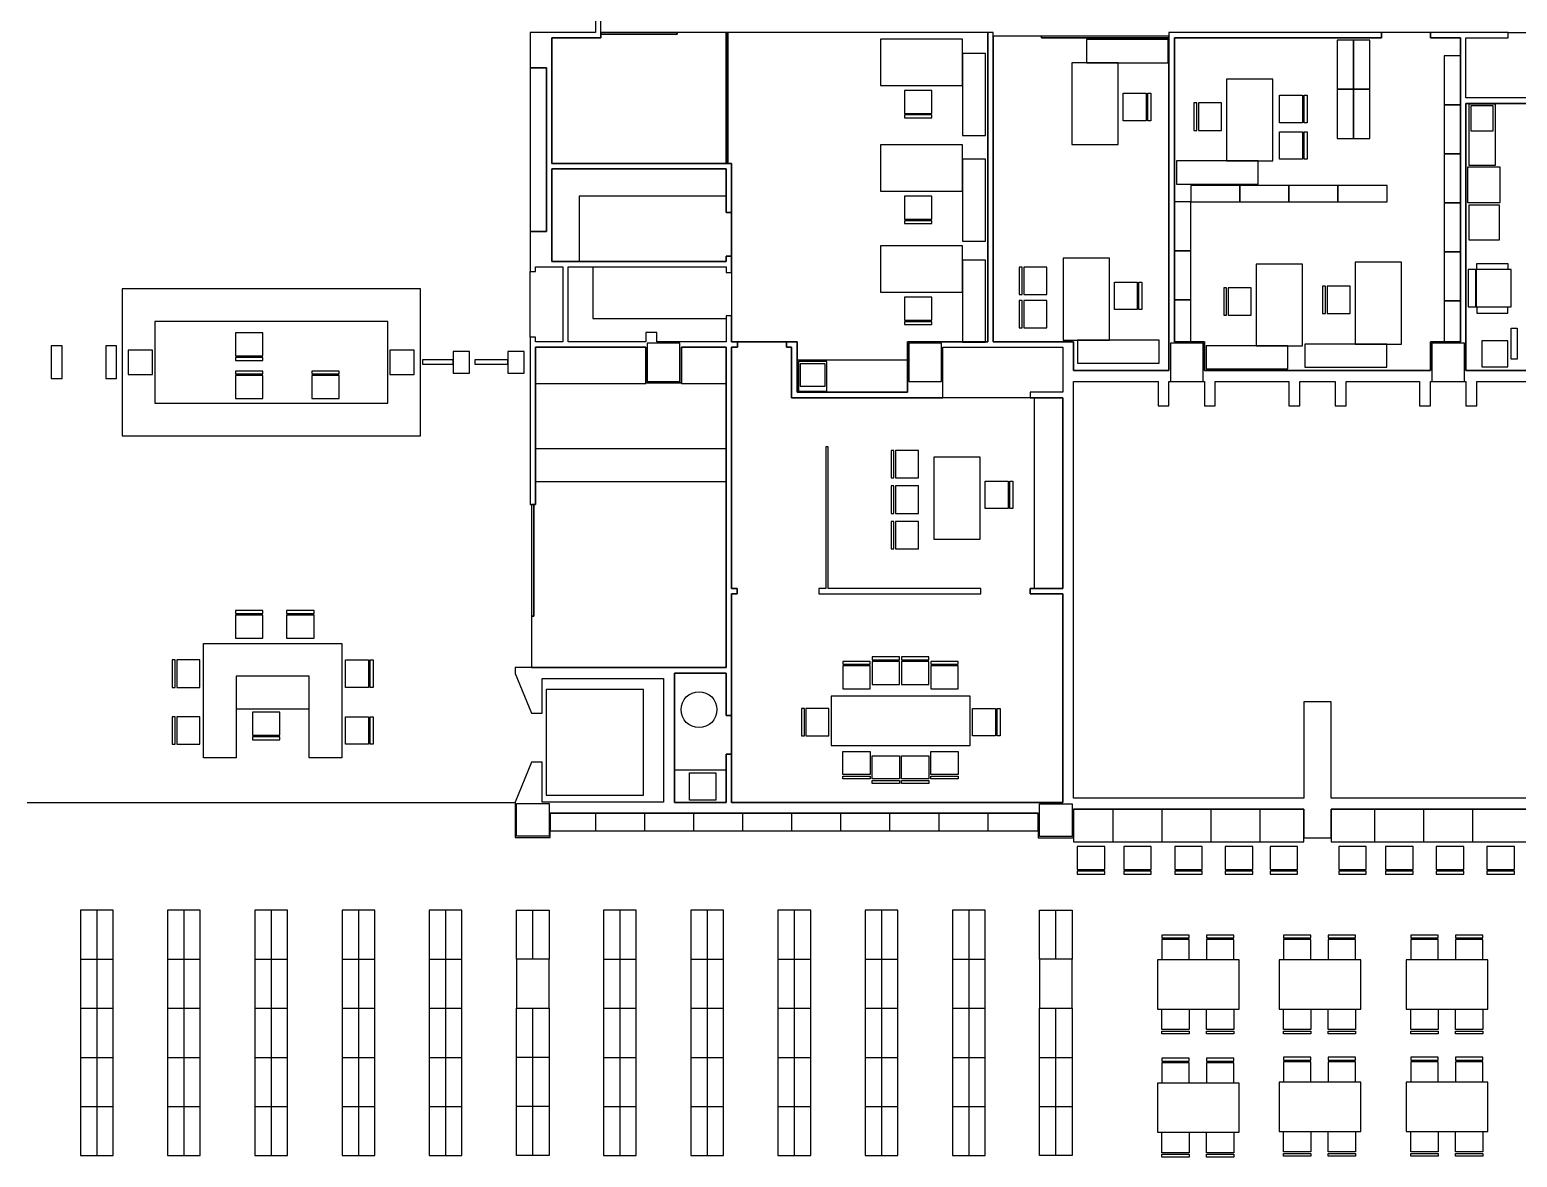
# Model space of a CAD drawing. Header units: centimetres. Extents: x 436 to 7222, y 856 to 7917.
# Drawn here: x 2898 to 5628, y 2883 to 4951 of the extents above; entities that cross this region are included whole.
import ezdxf

# ---------------------------------------------------------------- set-up
doc = ezdxf.new("R2010")
doc.units = ezdxf.units.CM
doc.header["$MEASUREMENT"] = 0
for name, color, linetype in [('Chair', 142, 'Continuous'), ('Coffee', 3, 'Continuous'), ('Elevators', 2, 'Continuous'), ('Furniture', 2, 'Continuous'), ('Labs', 1, 'Continuous'), ('Library', 1, 'Continuous'), ('Meeting rooms', 1, 'Continuous'), ('Offices', 1, 'Continuous'), ('Storage', 40, 'Continuous'), ('Toilets', 40, 'Continuous'), ('Walls', 6, 'Continuous')]:
    doc.layers.add(name, color=color, linetype=linetype)

msp = doc.modelspace()

# ---------------------------------------------------------------- linework, layer by layer
at = {"layer": 'Chair'}
for p, q in [((4503.4, 4839.6), (4503.4, 4797.5)), ((4553.7, 4839.6), (4503.4, 4839.6)), ((4553.7, 4797.5), (4553.7, 4839.6)), ((4904.8, 4834.4), (4947, 4834.4)), ((4904.8, 4784), (4904.8, 4834.4)), ((4947, 4834.4), (4947, 4784)), ((4950, 4834.4), (4955.3, 4834.4)), ((4950, 4784), (4950, 4834.4)), ((4955.3, 4834.4), (4955.3, 4784)), ((5039.9, 4816.6), (5034.6, 4816.6)), ((5034.6, 4816.6), (5034.6, 4766.3)), ((5039.9, 4766.3), (5039.9, 4816.6)), ((5085.1, 4816.6), (5042.9, 4816.6)), ((5042.9, 4816.6), (5042.9, 4766.3)), ((5085.1, 4766.3), (5085.1, 4816.6)), ((5191.9, 4830.8), (5234.1, 4830.8)), ((5191.9, 4780.4), (5191.9, 4830.8)), ((5234.1, 4830.8), (5234.1, 4780.4)), ((5237, 4830.8), (5242.4, 4830.8)), ((5237, 4780.4), (5237, 4830.8)), ((5242.4, 4830.8), (5242.4, 4780.4)), ((4503.4, 4797.5), (4553.7, 4797.5)), ((4503.4, 4794.5), (4503.4, 4789.1)), ((4553.7, 4794.5), (4503.4, 4794.5)), ((4503.4, 4789.1), (4553.7, 4789.1)), ((4553.7, 4789.1), (4553.7, 4794.5)), ((4947, 4784), (4904.8, 4784)), ((4955.3, 4784), (4950, 4784)), ((5234.1, 4780.4), (5191.9, 4780.4)), ((5242.4, 4780.4), (5237, 4780.4)), ((5034.6, 4766.3), (5039.9, 4766.3)), ((5042.9, 4766.3), (5085.1, 4766.3)), ((5191.9, 4763.8), (5234.1, 4763.8)), ((5191.9, 4713.5), (5191.9, 4763.8)), ((5234.1, 4763.8), (5234.1, 4713.5)), ((5237, 4763.8), (5242.4, 4763.8)), ((5237, 4713.5), (5237, 4763.8)), ((5242.4, 4763.8), (5242.4, 4713.5)), ((5234.1, 4713.5), (5191.9, 4713.5)), ((5242.4, 4713.5), (5237, 4713.5)), ((4503.4, 4645.8), (4503.4, 4603.6)), ((4553.7, 4645.8), (4503.4, 4645.8)), ((4553.7, 4603.6), (4553.7, 4645.8)), ((4503.4, 4603.6), (4553.7, 4603.6)), ((4503.4, 4600.6), (4503.4, 4595.3)), ((4553.7, 4600.6), (4503.4, 4600.6)), ((4503.4, 4595.3), (4553.7, 4595.3)), ((4553.7, 4595.3), (4553.7, 4600.6)), ((4719.3, 4515.3), (4713.9, 4515.3)), ((4713.9, 4515.3), (4713.9, 4464.9)), ((4719.3, 4464.9), (4719.3, 4515.3)), ((4764.4, 4515.3), (4722.2, 4515.3)), ((4722.2, 4515.3), (4722.2, 4464.9)), ((4764.4, 4464.9), (4764.4, 4515.3)), ((4888.6, 4488), (4930.7, 4488)), ((4888.6, 4437.6), (4888.6, 4488)), ((4930.7, 4488), (4930.7, 4437.6)), ((4933.7, 4488), (4939.1, 4488)), ((4933.7, 4437.6), (4933.7, 4488)), ((4939.1, 4488), (4939.1, 4437.6)), ((5094.5, 4477.4), (5089.2, 4477.4)), ((5089.2, 4477.4), (5089.2, 4427.1)), ((5094.5, 4427.1), (5094.5, 4477.4)), ((5139.7, 4477.4), (5097.5, 4477.4)), ((5097.5, 4477.4), (5097.5, 4427.1)), ((5139.7, 4427.1), (5139.7, 4477.4)), ((5275.8, 4480.7), (5270.5, 4480.7)), ((5270.5, 4480.7), (5270.5, 4430.3)), ((5275.8, 4430.3), (5275.8, 4480.7)), ((5321, 4480.7), (5278.8, 4480.7)), ((5278.8, 4480.7), (5278.8, 4430.3)), ((5321, 4430.3), (5321, 4480.7)), ((4503.4, 4460.5), (4503.4, 4418.3)), ((4553.7, 4460.5), (4503.4, 4460.5)), ((4553.7, 4418.3), (4553.7, 4460.5)), ((4713.9, 4464.9), (4719.3, 4464.9)), ((4719.3, 4454.2), (4713.9, 4454.2)), ((4713.9, 4454.2), (4713.9, 4403.9)), ((4719.3, 4403.9), (4719.3, 4454.2)), ((4722.2, 4464.9), (4764.4, 4464.9)), ((4764.4, 4454.2), (4722.2, 4454.2)), ((4722.2, 4454.2), (4722.2, 4403.9)), ((4764.4, 4403.9), (4764.4, 4454.2)), ((4930.7, 4437.6), (4888.6, 4437.6)), ((4939.1, 4437.6), (4933.7, 4437.6)), ((5089.2, 4427.1), (5094.5, 4427.1)), ((5097.5, 4427.1), (5139.7, 4427.1)), ((5270.5, 4430.3), (5275.8, 4430.3)), ((5278.8, 4430.3), (5321, 4430.3)), ((4503.4, 4418.3), (4553.7, 4418.3)), ((4503.4, 4415.3), (4503.4, 4410)), ((4553.7, 4415.3), (4503.4, 4415.3)), ((4503.4, 4410), (4553.7, 4410)), ((4553.7, 4410), (4553.7, 4415.3)), ((4713.9, 4403.9), (4719.3, 4403.9)), ((4722.2, 4403.9), (4764.4, 4403.9)), ((3275.7, 4394.6), (3275.7, 4352.5)), ((3326, 4394.6), (3275.7, 4394.6)), ((3326, 4352.5), (3326, 4394.6)), ((3275.7, 4352.5), (3326, 4352.5)), ((3275.7, 4349.5), (3275.7, 4344.1)), ((3326, 4349.5), (3275.7, 4349.5)), ((3275.7, 4344.1), (3326, 4344.1)), ((3326, 4344.1), (3326, 4349.5)), ((3326, 4324.7), (3275.7, 4324.7)), ((3275.7, 4324.7), (3275.7, 4319.4)), ((3275.7, 4319.4), (3326, 4319.4)), ((3275.7, 4316.4), (3275.7, 4274.2)), ((3326, 4316.4), (3275.7, 4316.4)), ((3326, 4319.4), (3326, 4324.7)), ((3326, 4274.2), (3326, 4316.4)), ((3466.1, 4324.7), (3415.8, 4324.7)), ((3415.8, 4324.7), (3415.8, 4319.4)), ((3415.8, 4319.4), (3466.1, 4319.4)), ((3415.8, 4316.4), (3415.8, 4274.2)), ((3466.1, 4316.4), (3415.8, 4316.4)), ((3466.1, 4319.4), (3466.1, 4324.7)), ((3466.1, 4274.2), (3466.1, 4316.4)), ((3275.7, 4274.2), (3326, 4274.2)), ((3415.8, 4274.2), (3466.1, 4274.2)), ((4484.2, 4179.2), (4478.9, 4179.2)), ((4478.9, 4179.2), (4478.9, 4128.8)), ((4484.2, 4128.8), (4484.2, 4179.2)), ((4529.4, 4179.2), (4487.2, 4179.2)), ((4487.2, 4179.2), (4487.2, 4128.8)), ((4529.4, 4128.8), (4529.4, 4179.2)), ((4478.9, 4128.8), (4484.2, 4128.8)), ((4487.2, 4128.8), (4529.4, 4128.8)), ((4651.5, 4122.9), (4693.6, 4122.9)), ((4651.5, 4072.6), (4651.5, 4122.9)), ((4693.6, 4122.9), (4693.6, 4072.6)), ((4696.6, 4122.9), (4702, 4122.9)), ((4696.6, 4072.6), (4696.6, 4122.9)), ((4702, 4122.9), (4702, 4072.6)), ((4484.2, 4114), (4478.9, 4114)), ((4478.9, 4114), (4478.9, 4063.7)), ((4484.2, 4063.7), (4484.2, 4114)), ((4529.4, 4114), (4487.2, 4114)), ((4487.2, 4114), (4487.2, 4063.7)), ((4529.4, 4063.7), (4529.4, 4114)), ((4693.6, 4072.6), (4651.5, 4072.6)), ((4702, 4072.6), (4696.6, 4072.6)), ((4478.9, 4063.7), (4484.2, 4063.7)), ((4484.2, 4048.9), (4478.9, 4048.9)), ((4478.9, 4048.9), (4478.9, 3998.6)), ((4484.2, 3998.6), (4484.2, 4048.9)), ((4487.2, 4063.7), (4529.4, 4063.7)), ((4529.4, 4048.9), (4487.2, 4048.9)), ((4487.2, 4048.9), (4487.2, 3998.6)), ((4529.4, 3998.6), (4529.4, 4048.9)), ((4478.9, 3998.6), (4484.2, 3998.6)), ((4487.2, 3998.6), (4529.4, 3998.6)), ((3326, 3885.2), (3275.7, 3885.2)), ((3275.7, 3885.2), (3275.7, 3879.8)), ((3275.7, 3879.8), (3326, 3879.8)), ((3275.7, 3876.8), (3275.7, 3834.7)), ((3326, 3876.8), (3275.7, 3876.8)), ((3326, 3879.8), (3326, 3885.2)), ((3326, 3834.7), (3326, 3876.8)), ((3420, 3885.2), (3369.6, 3885.2)), ((3369.6, 3885.2), (3369.6, 3879.8)), ((3369.6, 3879.8), (3420, 3879.8)), ((3369.6, 3876.8), (3369.6, 3834.7)), ((3420, 3876.8), (3369.6, 3876.8)), ((3420, 3879.8), (3420, 3885.2)), ((3420, 3834.7), (3420, 3876.8)), ((3275.7, 3834.7), (3326, 3834.7)), ((3369.6, 3834.7), (3420, 3834.7)), ((3165.2, 3794.7), (3159.9, 3794.7)), ((3159.9, 3794.7), (3159.9, 3744.4)), ((3165.2, 3744.4), (3165.2, 3794.7)), ((3210.4, 3794.7), (3168.2, 3794.7)), ((3168.2, 3794.7), (3168.2, 3744.4)), ((3210.4, 3744.4), (3210.4, 3794.7)), ((3477.8, 3794.7), (3519.9, 3794.7)), ((3477.8, 3744.4), (3477.8, 3794.7)), ((3519.9, 3794.7), (3519.9, 3744.4)), ((3522.9, 3794.7), (3528.3, 3794.7)), ((3522.9, 3744.4), (3522.9, 3794.7)), ((3528.3, 3794.7), (3528.3, 3744.4)), ((4494.4, 3800.5), (4444.1, 3800.5)), ((4444.1, 3800.5), (4444.1, 3795.2)), ((4444.1, 3795.2), (4494.4, 3795.2)), ((4494.4, 3795.2), (4494.4, 3800.5)), ((4548.2, 3800.5), (4497.8, 3800.5)), ((4497.8, 3800.5), (4497.8, 3795.2)), ((4497.8, 3795.2), (4548.2, 3795.2)), ((4548.2, 3795.2), (4548.2, 3800.5)), ((4440.5, 3792.2), (4390.2, 3792.2)), ((4390.2, 3792.2), (4390.2, 3786.9)), ((4390.2, 3786.9), (4440.5, 3786.9)), ((4390.2, 3783.9), (4390.2, 3741.7)), ((4440.5, 3783.9), (4390.2, 3783.9)), ((4440.5, 3786.9), (4440.5, 3792.2)), ((4440.5, 3741.7), (4440.5, 3783.9)), ((4444.1, 3792.2), (4444.1, 3750)), ((4494.4, 3792.2), (4444.1, 3792.2)), ((4494.4, 3750), (4494.4, 3792.2)), ((4497.8, 3792.2), (4497.8, 3750)), ((4548.2, 3792.2), (4497.8, 3792.2)), ((4548.2, 3750), (4548.2, 3792.2)), ((4602.1, 3792.2), (4551.7, 3792.2)), ((4551.7, 3792.2), (4551.7, 3786.9)), ((4551.7, 3786.9), (4602.1, 3786.9)), ((4551.7, 3783.9), (4551.7, 3741.7)), ((4602.1, 3783.9), (4551.7, 3783.9)), ((4602.1, 3786.9), (4602.1, 3792.2)), ((4602.1, 3741.7), (4602.1, 3783.9)), ((3159.9, 3744.4), (3165.2, 3744.4)), ((3168.2, 3744.4), (3210.4, 3744.4)), ((3519.9, 3744.4), (3477.8, 3744.4)), ((3528.3, 3744.4), (3522.9, 3744.4)), ((4390.2, 3741.7), (4440.5, 3741.7)), ((4444.1, 3750), (4494.4, 3750)), ((4497.8, 3750), (4548.2, 3750)), ((4551.7, 3741.7), (4602.1, 3741.7)), ((3165.2, 3690.6), (3159.9, 3690.6)), ((3159.9, 3690.6), (3159.9, 3640.3)), ((3165.2, 3640.3), (3165.2, 3690.6)), ((3210.4, 3690.6), (3168.2, 3690.6)), ((3168.2, 3690.6), (3168.2, 3640.3)), ((3210.4, 3640.3), (3210.4, 3690.6)), ((3307, 3698.8), (3307, 3656.6)), ((3357.4, 3698.8), (3307, 3698.8)), ((3357.4, 3656.6), (3357.4, 3698.8)), ((3477.8, 3690.6), (3519.9, 3690.6)), ((3477.8, 3640.3), (3477.8, 3690.6)), ((3519.9, 3690.6), (3519.9, 3640.3)), ((3522.9, 3690.6), (3528.3, 3690.6)), ((3522.9, 3640.3), (3522.9, 3690.6)), ((3528.3, 3690.6), (3528.3, 3640.3)), ((4319.8, 3705.9), (4314.4, 3705.9)), ((4314.4, 3705.9), (4314.4, 3655.6)), ((4319.8, 3655.6), (4319.8, 3705.9)), ((4364.9, 3705.9), (4322.7, 3705.9)), ((4322.7, 3705.9), (4322.7, 3655.6)), ((4364.9, 3655.6), (4364.9, 3705.9)), ((4628.3, 3705.9), (4670.5, 3705.9)), ((4628.3, 3655.6), (4628.3, 3705.9)), ((4670.5, 3705.9), (4670.5, 3655.6)), ((4673.4, 3705.9), (4678.8, 3705.9)), ((4673.4, 3655.6), (4673.4, 3705.9)), ((4678.8, 3705.9), (4678.8, 3655.6)), ((3159.9, 3640.3), (3165.2, 3640.3)), ((3168.2, 3640.3), (3210.4, 3640.3)), ((3307, 3656.6), (3357.4, 3656.6)), ((3307, 3653.6), (3307, 3648.3)), ((3357.4, 3653.6), (3307, 3653.6)), ((3307, 3648.3), (3357.4, 3648.3)), ((3357.4, 3648.3), (3357.4, 3653.6)), ((3519.9, 3640.3), (3477.8, 3640.3)), ((3528.3, 3640.3), (3522.9, 3640.3)), ((4314.4, 3655.6), (4319.8, 3655.6)), ((4322.7, 3655.6), (4364.9, 3655.6)), ((4670.5, 3655.6), (4628.3, 3655.6)), ((4678.8, 3655.6), (4673.4, 3655.6)), ((4390.2, 3584.8), (4390.2, 3626.9)), ((4390.2, 3626.9), (4440.5, 3626.9)), ((4440.5, 3626.9), (4440.5, 3584.8)), ((4444.1, 3576.4), (4444.1, 3618.6)), ((4444.1, 3618.6), (4494.4, 3618.6)), ((4494.4, 3618.6), (4494.4, 3576.4)), ((4497.8, 3576.4), (4497.8, 3618.6)), ((4497.8, 3618.6), (4548.2, 3618.6)), ((4548.2, 3618.6), (4548.2, 3576.4)), ((4551.7, 3584.8), (4551.7, 3626.9)), ((4551.7, 3626.9), (4602.1, 3626.9)), ((4602.1, 3626.9), (4602.1, 3584.8)), ((4440.5, 3584.8), (4390.2, 3584.8)), ((4390.2, 3576.4), (4390.2, 3581.8)), ((4390.2, 3581.8), (4440.5, 3581.8)), ((4440.5, 3576.4), (4390.2, 3576.4)), ((4440.5, 3581.8), (4440.5, 3576.4)), ((4494.4, 3576.4), (4444.1, 3576.4)), ((4548.2, 3576.4), (4497.8, 3576.4)), ((4602.1, 3584.8), (4551.7, 3584.8)), ((4551.7, 3576.4), (4551.7, 3581.8)), ((4551.7, 3581.8), (4602.1, 3581.8)), ((4602.1, 3576.4), (4551.7, 3576.4)), ((4602.1, 3581.8), (4602.1, 3576.4)), ((4444.1, 3568.1), (4444.1, 3573.5)), ((4444.1, 3573.5), (4494.4, 3573.5)), ((4494.4, 3568.1), (4444.1, 3568.1)), ((4494.4, 3573.5), (4494.4, 3568.1)), ((4497.8, 3568.1), (4497.8, 3573.5)), ((4497.8, 3573.5), (4548.2, 3573.5)), ((4548.2, 3568.1), (4497.8, 3568.1)), ((4548.2, 3573.5), (4548.2, 3568.1)), ((4820.5, 3452.6), (4820.5, 3410.4)), ((4870.9, 3452.6), (4820.5, 3452.6)), ((4870.9, 3410.4), (4870.9, 3452.6)), ((4906, 3452.4), (4906, 3410.2)), ((4956.4, 3452.4), (4906, 3452.4)), ((4956.4, 3410.2), (4956.4, 3452.4)), ((4999.3, 3452.6), (4999.3, 3410.4)), ((5049.6, 3452.6), (4999.3, 3452.6)), ((5049.6, 3410.4), (5049.6, 3452.6)), ((5092.2, 3452.6), (5092.2, 3410.4)), ((5142.6, 3452.6), (5092.2, 3452.6)), ((5142.6, 3410.4), (5142.6, 3452.6)), ((5174.5, 3452.6), (5174.5, 3410.4)), ((5224.8, 3452.6), (5174.5, 3452.6)), ((5224.8, 3410.4), (5224.8, 3452.6)), ((5300.5, 3452.6), (5300.5, 3410.4)), ((5350.9, 3452.6), (5300.5, 3452.6)), ((5350.9, 3410.4), (5350.9, 3452.6)), ((5386.3, 3452.6), (5386.3, 3410.4)), ((5436.7, 3452.6), (5386.3, 3452.6)), ((5436.7, 3410.4), (5436.7, 3452.6)), ((5479.3, 3452.6), (5479.3, 3410.4)), ((5529.6, 3452.6), (5479.3, 3452.6)), ((5529.6, 3410.4), (5529.6, 3452.6)), ((5572.2, 3452.6), (5572.2, 3410.4)), ((5622.6, 3452.6), (5572.2, 3452.6)), ((5622.6, 3410.4), (5622.6, 3452.6)), ((4820.5, 3410.4), (4870.9, 3410.4)), ((4820.5, 3407.5), (4820.5, 3402.1)), ((4870.9, 3407.5), (4820.5, 3407.5)), ((4820.5, 3402.1), (4870.9, 3402.1)), ((4870.9, 3402.1), (4870.9, 3407.5)), ((4906, 3410.2), (4956.4, 3410.2)), ((4906, 3407.2), (4906, 3401.9)), ((4956.4, 3407.2), (4906, 3407.2)), ((4906, 3401.9), (4956.4, 3401.9)), ((4956.4, 3401.9), (4956.4, 3407.2)), ((4999.3, 3410.4), (5049.6, 3410.4)), ((4999.3, 3407.5), (4999.3, 3402.1)), ((5049.6, 3407.5), (4999.3, 3407.5)), ((4999.3, 3402.1), (5049.6, 3402.1)), ((5049.6, 3402.1), (5049.6, 3407.5)), ((5092.2, 3410.4), (5142.6, 3410.4)), ((5092.2, 3407.5), (5092.2, 3402.1)), ((5142.6, 3407.5), (5092.2, 3407.5)), ((5092.2, 3402.1), (5142.6, 3402.1)), ((5142.6, 3402.1), (5142.6, 3407.5)), ((5174.5, 3410.4), (5224.8, 3410.4)), ((5174.5, 3407.5), (5174.5, 3402.1)), ((5224.8, 3407.5), (5174.5, 3407.5)), ((5174.5, 3402.1), (5224.8, 3402.1)), ((5224.8, 3402.1), (5224.8, 3407.5)), ((5300.5, 3410.4), (5350.9, 3410.4)), ((5300.5, 3407.5), (5300.5, 3402.1)), ((5350.9, 3407.5), (5300.5, 3407.5)), ((5300.5, 3402.1), (5350.9, 3402.1)), ((5350.9, 3402.1), (5350.9, 3407.5)), ((5386.3, 3410.4), (5436.7, 3410.4)), ((5386.3, 3407.5), (5386.3, 3402.1)), ((5436.7, 3407.5), (5386.3, 3407.5)), ((5386.3, 3402.1), (5436.7, 3402.1)), ((5436.7, 3402.1), (5436.7, 3407.5)), ((5479.3, 3410.4), (5529.6, 3410.4)), ((5479.3, 3407.5), (5479.3, 3402.1)), ((5529.6, 3407.5), (5479.3, 3407.5)), ((5479.3, 3402.1), (5529.6, 3402.1)), ((5529.6, 3402.1), (5529.6, 3407.5)), ((5572.2, 3410.4), (5622.6, 3410.4)), ((5572.2, 3407.5), (5572.2, 3402.1)), ((5622.6, 3407.5), (5572.2, 3407.5)), ((5572.2, 3402.1), (5622.6, 3402.1)), ((5622.6, 3402.1), (5622.6, 3407.5)), ((5026.1, 3290.2), (4975.8, 3290.2)), ((4975.8, 3290.2), (4975.8, 3284.9)), ((4975.8, 3284.9), (5026.1, 3284.9)), ((4975.8, 3281.9), (4975.8, 3244.4)), ((5026.1, 3281.9), (4975.8, 3281.9)), ((5026.1, 3284.9), (5026.1, 3290.2)), ((5026.1, 3244.4), (5026.1, 3281.9)), ((5108.1, 3290.2), (5057.8, 3290.2)), ((5057.8, 3290.2), (5057.8, 3284.9)), ((5057.8, 3284.9), (5108.1, 3284.9)), ((5057.8, 3281.9), (5057.8, 3244.4)), ((5108.1, 3281.9), (5057.8, 3281.9)), ((5108.1, 3284.9), (5108.1, 3290.2)), ((5108.1, 3244.4), (5108.1, 3281.9)), ((5249.4, 3290.2), (5199, 3290.2)), ((5199, 3290.2), (5199, 3284.9)), ((5199, 3284.9), (5249.4, 3284.9)), ((5199, 3281.9), (5199, 3244.4)), ((5249.4, 3281.9), (5199, 3281.9)), ((5249.4, 3284.9), (5249.4, 3290.2)), ((5249.4, 3244.4), (5249.4, 3281.9)), ((5331.3, 3290.2), (5281, 3290.2)), ((5281, 3290.2), (5281, 3284.9)), ((5281, 3284.9), (5331.3, 3284.9)), ((5281, 3281.9), (5281, 3244.4)), ((5331.3, 3281.9), (5281, 3281.9)), ((5331.3, 3284.9), (5331.3, 3290.2)), ((5331.3, 3244.4), (5331.3, 3281.9)), ((5482.7, 3290.2), (5432.4, 3290.2)), ((5432.4, 3290.2), (5432.4, 3284.9)), ((5432.4, 3284.9), (5482.7, 3284.9)), ((5432.4, 3281.9), (5432.4, 3244.4)), ((5482.7, 3281.9), (5432.4, 3281.9)), ((5482.7, 3284.9), (5482.7, 3290.2)), ((5482.7, 3244.4), (5482.7, 3281.9)), ((5564.7, 3290.2), (5514.3, 3290.2)), ((5514.3, 3290.2), (5514.3, 3284.9)), ((5514.3, 3284.9), (5564.7, 3284.9)), ((5514.3, 3281.9), (5514.3, 3244.4)), ((5564.7, 3281.9), (5514.3, 3281.9)), ((5564.7, 3284.9), (5564.7, 3290.2)), ((5564.7, 3244.4), (5564.7, 3281.9)), ((4975.8, 3116.9), (4975.8, 3154.4)), ((5026.1, 3154.4), (5026.1, 3116.9)), ((5057.8, 3116.9), (5057.8, 3154.4)), ((5108.1, 3154.4), (5108.1, 3116.9)), ((5199, 3116.9), (5199, 3154.4)), ((5249.4, 3154.4), (5249.4, 3116.9)), ((5281, 3116.9), (5281, 3154.4)), ((5331.3, 3154.4), (5331.3, 3116.9)), ((5432.4, 3116.9), (5432.4, 3154.4)), ((5482.7, 3154.4), (5482.7, 3116.9)), ((5514.3, 3116.9), (5514.3, 3154.4)), ((5564.7, 3154.4), (5564.7, 3116.9)), ((5026.1, 3116.9), (4975.8, 3116.9)), ((4975.8, 3108.6), (4975.8, 3113.9)), ((4975.8, 3113.9), (5026.1, 3113.9)), ((5026.1, 3113.9), (5026.1, 3108.6)), ((5108.1, 3116.9), (5057.8, 3116.9)), ((5057.8, 3108.6), (5057.8, 3113.9)), ((5057.8, 3113.9), (5108.1, 3113.9)), ((5108.1, 3113.9), (5108.1, 3108.6)), ((5249.4, 3116.9), (5199, 3116.9)), ((5199, 3108.6), (5199, 3113.9)), ((5199, 3113.9), (5249.4, 3113.9)), ((5249.4, 3113.9), (5249.4, 3108.6)), ((5331.3, 3116.9), (5281, 3116.9)), ((5281, 3108.6), (5281, 3113.9)), ((5281, 3113.9), (5331.3, 3113.9)), ((5331.3, 3113.9), (5331.3, 3108.6)), ((5482.7, 3116.9), (5432.4, 3116.9)), ((5432.4, 3108.6), (5432.4, 3113.9)), ((5432.4, 3113.9), (5482.7, 3113.9)), ((5482.7, 3113.9), (5482.7, 3108.6)), ((5564.7, 3116.9), (5514.3, 3116.9)), ((5514.3, 3108.6), (5514.3, 3113.9)), ((5514.3, 3113.9), (5564.7, 3113.9)), ((5564.7, 3113.9), (5564.7, 3108.6)), ((5026.1, 3108.6), (4975.8, 3108.6)), ((5108.1, 3108.6), (5057.8, 3108.6)), ((5249.4, 3108.6), (5199, 3108.6)), ((5331.3, 3108.6), (5281, 3108.6)), ((5482.7, 3108.6), (5432.4, 3108.6)), ((5564.7, 3108.6), (5514.3, 3108.6)), ((5026.1, 3064.1), (4975.8, 3064.1)), ((4975.8, 3064.1), (4975.8, 3058.8)), ((4975.8, 3058.8), (5026.1, 3058.8)), ((5026.1, 3058.8), (5026.1, 3064.1)), ((5108.1, 3064.1), (5057.8, 3064.1)), ((5057.8, 3064.1), (5057.8, 3058.8)), ((5057.8, 3058.8), (5108.1, 3058.8)), ((5108.1, 3058.8), (5108.1, 3064.1)), ((5249.4, 3065.8), (5199, 3065.8)), ((5199, 3065.8), (5199, 3060.5)), ((5199, 3060.5), (5249.4, 3060.5)), ((5199, 3057.5), (5199, 3020)), ((5249.4, 3057.5), (5199, 3057.5)), ((5249.4, 3060.5), (5249.4, 3065.8)), ((5249.4, 3020), (5249.4, 3057.5)), ((5331.3, 3065.8), (5281, 3065.8)), ((5281, 3065.8), (5281, 3060.5)), ((5281, 3060.5), (5331.3, 3060.5)), ((5281, 3057.5), (5281, 3020)), ((5331.3, 3057.5), (5281, 3057.5)), ((5331.3, 3060.5), (5331.3, 3065.8)), ((5331.3, 3020), (5331.3, 3057.5)), ((5482.7, 3065.8), (5432.4, 3065.8)), ((5432.4, 3065.8), (5432.4, 3060.5)), ((5432.4, 3060.5), (5482.7, 3060.5)), ((5432.4, 3057.5), (5432.4, 3020)), ((5482.7, 3057.5), (5432.4, 3057.5)), ((5482.7, 3060.5), (5482.7, 3065.8)), ((5482.7, 3020), (5482.7, 3057.5)), ((5564.7, 3065.8), (5514.3, 3065.8)), ((5514.3, 3065.8), (5514.3, 3060.5)), ((5514.3, 3060.5), (5564.7, 3060.5)), ((5514.3, 3057.5), (5514.3, 3020)), ((5564.7, 3057.5), (5514.3, 3057.5)), ((5564.7, 3060.5), (5564.7, 3065.8)), ((5564.7, 3020), (5564.7, 3057.5)), ((4975.8, 3055.8), (4975.8, 3018.3)), ((5026.1, 3055.8), (4975.8, 3055.8)), ((5026.1, 3018.3), (5026.1, 3055.8)), ((5057.8, 3055.8), (5057.8, 3018.3)), ((5108.1, 3055.8), (5057.8, 3055.8)), ((5108.1, 3018.3), (5108.1, 3055.8)), ((4975.8, 2890.8), (4975.8, 2928.3)), ((5026.1, 2928.3), (5026.1, 2890.8)), ((5057.8, 2890.8), (5057.8, 2928.3)), ((5108.1, 2928.3), (5108.1, 2890.8)), ((5199, 2892.5), (5199, 2930)), ((5249.4, 2930), (5249.4, 2892.5)), ((5281, 2892.5), (5281, 2930)), ((5331.3, 2930), (5331.3, 2892.5)), ((5432.4, 2892.5), (5432.4, 2930)), ((5482.7, 2930), (5482.7, 2892.5)), ((5514.3, 2892.5), (5514.3, 2930)), ((5564.7, 2930), (5564.7, 2892.5)), ((5026.1, 2890.8), (4975.8, 2890.8)), ((4975.8, 2882.5), (4975.8, 2887.9)), ((4975.8, 2887.9), (5026.1, 2887.9)), ((5026.1, 2882.5), (4975.8, 2882.5)), ((5026.1, 2887.9), (5026.1, 2882.5)), ((5108.1, 2890.8), (5057.8, 2890.8)), ((5057.8, 2882.5), (5057.8, 2887.9)), ((5057.8, 2887.9), (5108.1, 2887.9)), ((5108.1, 2882.5), (5057.8, 2882.5)), ((5108.1, 2887.9), (5108.1, 2882.5)), ((5249.4, 2892.5), (5199, 2892.5)), ((5199, 2884.2), (5199, 2889.6)), ((5199, 2889.6), (5249.4, 2889.6)), ((5249.4, 2884.2), (5199, 2884.2)), ((5249.4, 2889.6), (5249.4, 2884.2)), ((5331.3, 2892.5), (5281, 2892.5)), ((5281, 2884.2), (5281, 2889.6)), ((5281, 2889.6), (5331.3, 2889.6)), ((5331.3, 2884.2), (5281, 2884.2)), ((5331.3, 2889.6), (5331.3, 2884.2)), ((5482.7, 2892.5), (5432.4, 2892.5)), ((5432.4, 2884.2), (5432.4, 2889.6)), ((5432.4, 2889.6), (5482.7, 2889.6)), ((5482.7, 2884.2), (5432.4, 2884.2)), ((5482.7, 2889.6), (5482.7, 2884.2)), ((5564.7, 2892.5), (5514.3, 2892.5)), ((5514.3, 2884.2), (5514.3, 2889.6)), ((5514.3, 2889.6), (5564.7, 2889.6)), ((5564.7, 2884.2), (5514.3, 2884.2)), ((5564.7, 2889.6), (5564.7, 2884.2))]:
    msp.add_line(p, q, dxfattribs=at)
for points in [[(5537.9, 4511.2), (5537.9, 4442.8), (5551.7, 4442.8), (5551.7, 4511.2)], [(5552.7, 4511.2), (5552.7, 4442.8), (5616.7, 4442.8), (5616.7, 4511.2)], [(5553.9, 4511.3), (5553.9, 4522.3), (5610.7, 4522.3), (5610.7, 4511.3)], [(5553.9, 4441.8), (5553.9, 4430.8), (5610.7, 4430.8), (5610.7, 4441.8)], [(5627.9, 4346.8), (5616.9, 4346.8), (5616.9, 4403.6), (5627.9, 4403.6)]]:
    msp.add_lwpolyline(points, close=True, dxfattribs=at)
at = {"layer": 'Coffee'}
msp.add_lwpolyline([(5938.8, 4825.8), (5858.8, 4825.8), (5858.8, 4815.8), (5533.8, 4815.8), (5533.8, 4325.8), (5948.8, 4325.8), (5948.8, 4815.8), (5938.8, 4815.8), (5938.8, 4825.8)], dxfattribs=at)
at = {"layer": 'Elevators'}
msp.add_lwpolyline([(3846.2, 3546.6), (4024.7, 3546.6), (4024.7, 3740.6), (3846.2, 3740.6)], close=True, dxfattribs=at)
at = {"layer": 'Furniture'}
for p, q in [((5366.3, 3461), (5366.3, 3521)), ((5456.3, 3461), (5456.3, 3521)), ((5546.3, 3461), (5546.3, 3521)), ((3021.3, 3335.7), (3021.3, 2885.7)), ((3181.3, 3335.7), (3181.3, 2885.7)), ((3341.3, 3335.7), (3341.3, 2885.7)), ((3501.3, 3335.7), (3501.3, 2885.7)), ((3661.3, 3335.7), (3661.3, 2885.7)), ((3821.3, 3245.7), (3821.3, 3335.7)), ((3981.3, 3335.7), (3981.3, 2885.7)), ((4141.3, 3335.7), (4141.3, 2885.7)), ((4301.3, 3335.7), (4301.3, 2885.7)), ((4461.3, 3335.7), (4461.3, 2885.7)), ((4621.3, 3335.7), (4621.3, 2885.7)), ((4781.3, 3245.7), (4781.3, 3335.7)), ((2991.3, 3245.7), (3051.3, 3245.7)), ((3151.3, 3245.7), (3211.3, 3245.7)), ((3311.3, 3245.7), (3371.3, 3245.7)), ((3471.3, 3245.7), (3531.3, 3245.7)), ((3631.3, 3245.7), (3691.3, 3245.7)), ((3951.3, 3245.7), (4011.3, 3245.7)), ((4111.3, 3245.7), (4171.3, 3245.7)), ((4271.3, 3245.7), (4331.3, 3245.7)), ((4431.3, 3245.7), (4491.3, 3245.7)), ((4591.3, 3245.7), (4651.3, 3245.7)), ((2991.3, 3155.7), (3051.3, 3155.7)), ((3151.3, 3155.7), (3211.3, 3155.7)), ((3311.3, 3155.7), (3371.3, 3155.7)), ((3471.3, 3155.7), (3531.3, 3155.7)), ((3631.3, 3155.7), (3691.3, 3155.7)), ((3821.3, 2885.7), (3821.3, 3155.7)), ((3951.3, 3155.7), (4011.3, 3155.7)), ((4111.3, 3155.7), (4171.3, 3155.7)), ((4271.3, 3155.7), (4331.3, 3155.7)), ((4431.3, 3155.7), (4491.3, 3155.7)), ((4591.3, 3155.7), (4651.3, 3155.7)), ((4781.3, 2885.7), (4781.3, 3155.7)), ((2991.3, 3065.7), (3051.3, 3065.7)), ((3151.3, 3065.7), (3211.3, 3065.7)), ((3311.3, 3065.7), (3371.3, 3065.7)), ((3471.3, 3065.7), (3531.3, 3065.7)), ((3631.3, 3065.7), (3691.3, 3065.7)), ((3851.3, 3065.7), (3791.3, 3065.7)), ((3951.3, 3065.7), (4011.3, 3065.7)), ((4111.3, 3065.7), (4171.3, 3065.7)), ((4271.3, 3065.7), (4331.3, 3065.7)), ((4431.3, 3065.7), (4491.3, 3065.7)), ((4591.3, 3065.7), (4651.3, 3065.7)), ((4751.3, 3065.7), (4811.3, 3065.7)), ((2991.3, 2975.7), (3051.3, 2975.7)), ((3151.3, 2975.7), (3211.3, 2975.7)), ((3311.3, 2975.7), (3371.3, 2975.7)), ((3471.3, 2975.7), (3531.3, 2975.7)), ((3631.3, 2975.7), (3691.3, 2975.7)), ((3851.3, 2975.7), (3791.3, 2975.7)), ((3951.3, 2975.7), (4011.3, 2975.7)), ((4111.3, 2975.7), (4171.3, 2975.7)), ((4271.3, 2975.7), (4331.3, 2975.7)), ((4431.3, 2975.7), (4491.3, 2975.7)), ((4591.3, 2975.7), (4651.3, 2975.7)), ((4751.3, 2975.7), (4811.3, 2975.7))]:
    msp.add_line(p, q, dxfattribs=at)
for points in [[(4459.7, 4848.8), (4609.7, 4848.8), (4609.7, 4933.8), (4459.7, 4933.8)], [(4837.4, 4890.3), (4987.4, 4890.3), (4987.4, 4932.8), (4837.4, 4932.8)], [(5297.3, 4841.6), (5327.4, 4841.6), (5327.4, 4931.6), (5297.3, 4931.6)], [(5327.4, 4841.6), (5357.5, 4841.6), (5357.5, 4931.6), (5327.4, 4931.6)], [(4609.7, 4757.1), (4652.2, 4757.1), (4652.2, 4907.1), (4609.7, 4907.1)], [(4810.7, 4740.3), (4895.7, 4740.3), (4895.7, 4890.3), (4810.7, 4890.3)], [(5493.7, 4813.3), (5523.8, 4813.3), (5523.8, 4903.3), (5493.7, 4903.3)], [(3816.3, 4580.8), (3846.3, 4580.8), (3846.3, 4880.8), (3816.3, 4880.8)], [(5094.2, 4710.3), (5179.2, 4710.3), (5179.2, 4860.3), (5094.2, 4860.3)], [(5297.3, 4751.6), (5327.4, 4751.6), (5327.4, 4841.6), (5297.3, 4841.6)], [(5327.4, 4751.6), (5357.5, 4751.6), (5357.5, 4841.6), (5327.4, 4841.6)], [(5493.7, 4723.3), (5523.8, 4723.3), (5523.8, 4813.3), (5493.7, 4813.3)], [(4459.7, 4655), (4609.7, 4655), (4609.7, 4740), (4459.7, 4740)], [(5493.7, 4633.3), (5523.8, 4633.3), (5523.8, 4723.3), (5493.7, 4723.3)], [(4176.3, 4645.8), (3906.3, 4645.8), (3906.3, 4525.8), (3856.3, 4525.8), (3856.3, 4695.8), (4176.3, 4695.8)], [(4609.7, 4563.2), (4652.2, 4563.2), (4652.2, 4713.2), (4609.7, 4713.2)], [(5002.5, 4667.8), (5152.5, 4667.8), (5152.5, 4710.3), (5002.5, 4710.3)], [(5536.5, 4634), (5596.5, 4634), (5596.5, 4699), (5536.5, 4699)], [(5028.9, 4635.4), (5118.9, 4635.4), (5118.9, 4665.4), (5028.9, 4665.4)], [(5118.9, 4635.4), (5208.9, 4635.4), (5208.9, 4665.4), (5118.9, 4665.4)], [(5208.9, 4635.4), (5298.9, 4635.4), (5298.9, 4665.4), (5208.9, 4665.4)], [(5298.9, 4635.4), (5388.9, 4635.4), (5388.9, 4665.4), (5298.9, 4665.4)], [(4998.8, 4545.4), (5028.9, 4545.4), (5028.9, 4635.4), (4998.8, 4635.4)], [(5493.7, 4543.3), (5523.8, 4543.3), (5523.8, 4633.3), (5493.7, 4633.3)], [(5594.6, 4564.6), (5539.6, 4564.6), (5539.6, 4629.6), (5594.6, 4629.6)], [(4459.7, 4469.7), (4609.7, 4469.7), (4609.7, 4554.7), (4459.7, 4554.7)], [(4794.4, 4381.6), (4879.4, 4381.6), (4879.4, 4531.6), (4794.4, 4531.6)], [(4998.8, 4455.4), (5028.9, 4455.4), (5028.9, 4545.4), (4998.8, 4545.4)], [(5493.7, 4453.3), (5523.8, 4453.3), (5523.8, 4543.3), (5493.7, 4543.3)], [(4176.3, 4378.3), (4048.8, 4378.3), (4048.8, 4395.6), (4028.8, 4395.6), (4028.8, 4378.3), (3886.3, 4378.3), (3886.3, 4515.8), (3931.3, 4515.8), (3931.3, 4421.1), (4176.3, 4421.1)], [(4609.7, 4377.9), (4652.2, 4377.9), (4652.2, 4527.9), (4609.7, 4527.9)], [(5148.9, 4371.1), (5233.9, 4371.1), (5233.9, 4521.1), (5148.9, 4521.1)], [(5330.2, 4374.3), (5415.2, 4374.3), (5415.2, 4524.3), (5330.2, 4524.3)], [(3067.6, 4205.8), (3615.4, 4205.8), (3615.4, 4475.8), (3067.6, 4475.8)], [(4998.8, 4378.3), (5028.9, 4378.3), (5028.9, 4455.4), (4998.8, 4455.4)], [(5493.7, 4378.3), (5523.8, 4378.3), (5523.8, 4453.3), (5493.7, 4453.3)], [(3127.6, 4265.8), (3555.4, 4265.8), (3555.4, 4415.8), (3127.6, 4415.8)], [(2937.6, 4310.8), (2957.6, 4310.8), (2957.6, 4370.8), (2937.6, 4370.8)], [(3037.6, 4310.8), (3057.6, 4310.8), (3057.6, 4370.8), (3037.6, 4370.8)], [(3826.3, 4302.2), (4028.8, 4302.2), (4028.8, 4368.3), (3826.3, 4368.3)], [(4094.1, 4302.2), (4176.3, 4302.2), (4176.3, 4368.3), (4094.1, 4368.3)], [(4821.1, 4339.1), (4971.1, 4339.1), (4971.1, 4381.6), (4821.1, 4381.6)], [(5057.1, 4328.6), (5207.1, 4328.6), (5207.1, 4371.1), (5057.1, 4371.1)], [(5238.4, 4331.8), (5388.4, 4331.8), (5388.4, 4374.3), (5238.4, 4374.3)], [(5562.9, 4332.6), (5610.4, 4332.6), (5610.4, 4380.1), (5562.9, 4380.1)], [(3619.2, 4337.1), (3675.4, 4337.1), (3675.4, 4345.2), (3619.2, 4345.2)], [(3675.4, 4320.8), (3705.4, 4320.8), (3705.4, 4360.8), (3675.4, 4360.8)], [(3715.2, 4337.1), (3775.4, 4337.1), (3775.4, 4345.2), (3715.2, 4345.2)], [(3775.4, 4320.8), (3805.4, 4320.8), (3805.4, 4360.8), (3775.4, 4360.8)], [(4306.3, 4345.6), (4508.8, 4345.6), (4508.8, 4285.8), (4306.3, 4285.8)], [(4741.3, 3925.8), (4793.8, 3925.8), (4793.8, 4275.8), (4741.3, 4275.8)], [(3826.3, 4122.2), (4176.3, 4122.2), (4176.3, 4182.2), (3826.3, 4182.2)], [(4557.3, 4016.6), (4642.3, 4016.6), (4642.3, 4166.6), (4557.3, 4166.6)], [(3471.1, 3615.1), (3411.1, 3615.1), (3411.1, 3765.1), (3277.1, 3765.1), (3277.1, 3615.1), (3217.1, 3615.1), (3217.1, 3825.1), (3471.1, 3825.1)], [(3277.1, 3705.1), (3411.1, 3705.1), (3411.1, 3765.1), (3277.1, 3765.1)], [(4369.2, 3638), (4623.8, 3638), (4623.8, 3728.3), (4369.2, 3728.3)], [(3853.5, 3481.5), (4748.8, 3481.5), (4748.8, 3514), (3853.5, 3514)], [(4813.8, 3461), (5236.3, 3461), (5236.3, 3521), (4813.8, 3521)], [(5286.3, 3461), (5716.3, 3461), (5716.3, 3521), (5286.3, 3521)], [(2991.3, 2885.7), (3051.3, 2885.7), (3051.3, 3335.7), (2991.3, 3335.7)], [(3151.3, 2885.7), (3211.3, 2885.7), (3211.3, 3335.7), (3151.3, 3335.7)], [(3311.3, 2885.7), (3371.3, 2885.7), (3371.3, 3335.7), (3311.3, 3335.7)], [(3471.3, 2885.7), (3531.3, 2885.7), (3531.3, 3335.7), (3471.3, 3335.7)], [(3631.3, 2885.7), (3691.3, 2885.7), (3691.3, 3335.7), (3631.3, 3335.7)], [(3791.3, 3335.7), (3851.3, 3335.7), (3851.3, 3245.7), (3791.3, 3245.7)], [(3951.3, 2885.7), (4011.3, 2885.7), (4011.3, 3335.7), (3951.3, 3335.7)], [(4111.3, 2885.7), (4171.3, 2885.7), (4171.3, 3335.7), (4111.3, 3335.7)], [(4271.3, 2885.7), (4331.3, 2885.7), (4331.3, 3335.7), (4271.3, 3335.7)], [(4431.3, 2885.7), (4491.3, 2885.7), (4491.3, 3335.7), (4431.3, 3335.7)], [(4591.3, 2885.7), (4651.3, 2885.7), (4651.3, 3335.7), (4591.3, 3335.7)], [(4751.3, 3335.7), (4811.3, 3335.7), (4811.3, 3245.7), (4751.3, 3245.7)], [(4967.6, 3154.4), (5117.6, 3154.4), (5117.6, 3244.4), (4967.6, 3244.4)], [(5190.8, 3154.4), (5340.8, 3154.4), (5340.8, 3244.4), (5190.8, 3244.4)], [(5424.2, 3154.4), (5574.2, 3154.4), (5574.2, 3244.4), (5424.2, 3244.4)], [(3791.3, 3155.7), (3851.3, 3155.7), (3851.3, 2885.7), (3791.3, 2885.7)], [(4751.3, 3155.7), (4811.3, 3155.7), (4811.3, 2885.7), (4751.3, 2885.7)], [(4967.6, 2928.3), (5117.6, 2928.3), (5117.6, 3018.3), (4967.6, 3018.3)], [(5190.8, 2930), (5340.8, 2930), (5340.8, 3020), (5190.8, 3020)], [(5424.2, 2930), (5574.2, 2930), (5574.2, 3020), (5424.2, 3020)]]:
    msp.add_lwpolyline(points, close=True, dxfattribs=at)
for points in [[(3936.8, 3481.5), (3936.8, 3514)], [(4026.8, 3481.5), (4026.8, 3514)], [(4116.8, 3481.5), (4116.8, 3514)], [(4206.8, 3481.5), (4206.8, 3514)], [(4296.8, 3481.5), (4296.8, 3514)], [(4386.8, 3481.5), (4386.8, 3514)], [(4476.8, 3481.5), (4476.8, 3514)], [(4566.8, 3481.5), (4566.8, 3514)], [(4656.8, 3481.5), (4656.8, 3514)], [(4886.3, 3461), (4886.3, 3521)], [(4976.3, 3461), (4976.3, 3521)], [(5066.3, 3461), (5066.3, 3521)], [(5156.3, 3461), (5156.3, 3521)]]:
    msp.add_lwpolyline(points, dxfattribs=at)
at = {"layer": 'Labs'}
msp.add_lwpolyline([(4176.3, 4945.8), (4086.3, 4945.8), (4086.3, 4942.8), (3946.3, 4942.8), (3946.3, 4935.8), (3856.3, 4935.8), (3856.3, 4705.8), (4176.3, 4705.8), (4176.3, 4945.8)], dxfattribs=at)
at = {"layer": 'Library'}
msp.add_lwpolyline([(2893.8, 3533.3), (3788.9, 3533.3), (3789.1, 3468.8), (3853.5, 3468.8), (3853.5, 3514), (4748.8, 3514), (4748.8, 3468.3), (4813.8, 3468.3), (4813.8, 3521), (5236.3, 3521), (5236.3, 3468.3), (5286.3, 3468.3), (5286.3, 3521), (5716.3, 3521)], dxfattribs=at)
at = {"layer": 'Meeting rooms'}
msp.add_lwpolyline([(4287.1, 4378.3), (4197.1, 4378.3), (4197.1, 4368.3), (4186.3, 4368.3), (4186.3, 3925.8), (4196.3, 3925.8), (4196.3, 3915.8), (4186.3, 3915.8), (4186.3, 3533.3), (4793.8, 3533.3), (4793.8, 3915.8), (4733.8, 3915.8), (4733.8, 3925.8), (4793.8, 3925.8), (4793.8, 4275.8), (4296.3, 4275.8), (4296.3, 4368.3), (4287.1, 4368.3), (4287.1, 4378.3)], dxfattribs=at)
at = {"layer": 'Offices'}
for points in [[(4179.3, 4945.8), (4179.3, 4705.8), (4186.3, 4705.8), (4186.3, 4378.3), (4306.3, 4378.3), (4306.3, 4285.8), (4508.8, 4285.8), (4508.8, 4378.3), (4656.3, 4378.3), (4656.3, 4945.8), (4179.3, 4945.8)], [(5468.8, 4945.8), (5378.8, 4945.8), (5378.8, 4935.8), (4998.8, 4935.8), (4998.8, 4378.3), (5053.8, 4378.3), (5053.8, 4325.8), (5468.8, 4325.8), (5468.8, 4378.3), (5523.8, 4378.3), (5523.8, 4935.8), (5468.8, 4935.8), (5468.8, 4945.8)], [(4755, 4938.8), (4666.3, 4938.8), (4666.3, 4378.3), (4813.8, 4378.3), (4813.8, 4325.8), (4988.8, 4325.8), (4988.8, 4935.8), (4755, 4935.8), (4755, 4938.8)], [(3819.3, 3875.1), (3819.3, 3780.8), (4176.3, 3780.8), (4176.3, 4368.3), (4094.1, 4368.3), (4094.1, 4303.3), (4028.8, 4303.3), (4028.8, 4368.3), (3826.3, 4368.3), (3826.3, 4080.2), (3823.3, 4080.2), (3823.3, 3875.1), (3819.3, 3875.1)]]:
    msp.add_lwpolyline(points, dxfattribs=at)
msp.add_lwpolyline([(3067.6, 4205.8), (3615.4, 4205.8), (3615.4, 4475.8), (3067.6, 4475.8)], close=True, dxfattribs=at)
at = {"layer": 'Storage'}
for points in [[(5838.8, 4825.8), (5533.8, 4825.8), (5533.8, 4935.8), (5611.3, 4935.8), (5611.3, 4945.8), (5761.3, 4945.8), (5761.3, 4935.8), (5838.8, 4935.8)], [(4793.8, 4285.8), (4733.8, 4285.8), (4733.8, 4275.8), (4573.8, 4275.8), (4573.8, 4368.3), (4793.8, 4368.3)]]:
    msp.add_lwpolyline(points, close=True, dxfattribs=at)
for points in [[(4186.3, 4535.8), (4186.3, 4615.8), (4176.3, 4615.8), (4176.3, 4695.8), (3856.3, 4695.8), (3856.3, 4525.8), (4176.3, 4525.8), (4176.3, 4535.8), (4186.3, 4535.8)], [(3816.3, 4387.1), (3816.3, 4507.1), (3826.3, 4507.1), (3826.3, 4515.8), (3876.3, 4515.8), (3876.3, 4378.3), (3826.3, 4378.3), (3826.3, 4387.1), (3816.3, 4387.1)], [(4186.3, 4505.8), (4186.3, 4425.8), (4176.3, 4425.8), (4176.3, 4378.3), (4048.8, 4378.3), (4048.8, 4395.6), (4028.8, 4395.6), (4028.8, 4378.3), (3886.3, 4378.3), (3886.3, 4515.8), (4176.3, 4515.8), (4176.3, 4505.8), (4186.3, 4505.8)]]:
    msp.add_lwpolyline(points, dxfattribs=at)
at = {"layer": 'Toilets'}
for points in [[(5588.2, 4814.4), (5538.8, 4814.4), (5538.8, 4702.3), (5588.2, 4702.3)], [(5583.6, 4811.4), (5542.8, 4811.4), (5542.8, 4765.7), (5583.6, 4765.7)], [(4308.8, 4288.1), (4360.9, 4288.1), (4360.9, 4342.4), (4308.8, 4342.4)], [(4311.8, 4297.1), (4357.6, 4297.1), (4357.6, 4337.8), (4311.8, 4337.8)], [(4081.3, 3592.9), (4176.3, 3592.9), (4176.3, 3533.3), (4081.3, 3533.3)], [(4109.1, 3587.7), (4157.1, 3587.7), (4157.1, 3537.7), (4109.1, 3537.7)]]:
    msp.add_lwpolyline(points, close=True, dxfattribs=at)
msp.add_lwpolyline([(4081.3, 3770.8), (4081.3, 3533.3), (4176.3, 3533.3), (4176.3, 3622.1), (4186.3, 3622.1), (4186.3, 3693.1), (4176.3, 3693.1), (4176.3, 3770.8), (4081.3, 3770.8)], dxfattribs=at)
msp.add_circle((4126.4, 3703.6), 32.9, dxfattribs=at)
at = {"layer": 'Walls'}
for points in [[(3936.3, 4967.6), (3936.3, 4945.8), (3816.3, 4945.8), (3816.3, 4880.8), (3846.3, 4880.8), (3846.3, 4580.8), (3816.3, 4580.8), (3816.3, 4507.1), (3826.3, 4507.1), (3826.3, 4515.8), (3876.3, 4515.8), (3876.3, 4378.3), (3826.3, 4378.3), (3826.3, 4387.1), (3816.3, 4387.1), (3816.3, 4080.2), (3826.3, 4080.2), (3826.3, 4368.3), (4028.8, 4368.3), (4028.8, 4303.3), (4094.1, 4303.3), (4094.1, 4368.3), (4176.3, 4368.3), (4176.3, 3780.8), (3789.1, 3780.8), (3789.1, 3770.1), (3818.8, 3697.1), (3838.8, 3697.1), (3838.8, 3760.8), (4061.3, 3760.8), (4061.3, 3534), (3838.8, 3534), (3838.8, 3607.1), (3818.8, 3607.1), (3789.1, 3534), (3789.1, 3468.8), (3853.5, 3468.8), (3853.5, 3514), (4748.8, 3514), (4748.8, 3468.3), (4813.8, 3468.3), (4813.8, 3521), (5236.3, 3521), (5236.3, 3468.3), (5286.3, 3468.3), (5286.3, 3521), (5716.3, 3521)], [(5838.8, 4825.8), (5533.8, 4825.8), (5533.8, 4935.8), (5611.3, 4935.8), (5611.3, 4945.8), (5468.8, 4945.8), (5468.8, 4935.8), (5523.8, 4935.8), (5523.8, 4378.3), (5468.8, 4378.3), (5468.8, 4325.8), (5053.8, 4325.8), (5053.8, 4378.3), (4998.8, 4378.3), (4998.8, 4935.8), (5378.8, 4935.8), (5378.8, 4945.8), (4988.8, 4945.8), (4988.8, 4325.8), (4813.8, 4325.8), (4813.8, 4378.3), (4666.3, 4378.3), (4666.3, 4945.8), (4656.3, 4945.8), (4656.3, 4378.3), (4508.8, 4378.3), (4508.8, 4285.8), (4306.3, 4285.8), (4306.3, 4378.3), (4287.1, 4378.3), (4287.1, 4368.3), (4296.3, 4368.3), (4296.3, 4275.8), (4573.8, 4275.8), (4573.8, 4368.3), (4793.8, 4368.3), (4793.8, 4285.8), (4733.8, 4285.8), (4733.8, 4275.8), (4793.8, 4275.8), (4793.8, 3925.8), (4733.8, 3925.8), (4733.8, 3915.8), (4793.8, 3915.8), (4793.8, 3533.3), (4186.3, 3533.3), (4186.3, 3622.1), (4176.3, 3622.1), (4176.3, 3533.3), (4081.3, 3533.3), (4081.3, 3770.8), (4176.3, 3770.8), (4176.3, 3693.1), (4186.3, 3693.1), (4186.3, 3915.8), (4196.3, 3915.8), (4196.3, 3925.8), (4186.3, 3925.8), (4186.3, 4368.3), (4197.1, 4368.3), (4197.1, 4378.3), (4186.3, 4378.3), (4186.3, 4425.8), (4176.3, 4425.8), (4176.3, 4378.3), (4048.8, 4378.3), (4048.8, 4395.6), (4028.8, 4395.6), (4028.8, 4378.3), (3886.3, 4378.3), (3886.3, 4515.8), (4176.3, 4515.8), (4176.3, 4505.8), (4186.3, 4505.8), (4186.3, 4535.8), (4176.3, 4535.8), (4176.3, 4525.8), (3856.3, 4525.8), (3856.3, 4695.8), (4176.3, 4695.8), (4176.3, 4615.8), (4186.3, 4615.8), (4186.3, 4705.8), (3856.3, 4705.8), (3856.3, 4935.8), (3946.3, 4935.8), (3946.3, 4967.6)], [(5948.8, 4325.8), (5533.8, 4325.8), (5533.8, 4815.8), (5858.8, 4815.8)], [(5716.3, 3541), (5286.3, 3541), (5286.3, 3717.9), (5236.3, 3717.9), (5236.3, 3541), (4813.8, 3541), (4813.8, 4305.8), (4968.8, 4305.8), (4968.8, 4260.8), (4988.8, 4260.8), (4988.8, 4305.8), (5053.8, 4305.8), (5053.8, 4260.8), (5073.8, 4260.8), (5073.8, 4305.8), (5208.8, 4305.8), (5208.8, 4260.8), (5228.8, 4260.8), (5228.8, 4305.8), (5293.8, 4305.8), (5293.8, 4260.8), (5313.8, 4260.8), (5313.8, 4305.8), (5448.8, 4305.8), (5448.8, 4260.8), (5468.8, 4260.8), (5468.8, 4305.8), (5533.8, 4305.8), (5533.8, 4260.8), (5553.8, 4260.8), (5553.8, 4305.8), (5688.8, 4305.8)]]:
    msp.add_lwpolyline(points, dxfattribs=at)
for points in [[(3946.3, 4942.8), (4086.3, 4942.8), (4086.3, 4945.8), (3946.3, 4945.8)], [(4176.3, 4705.8), (4179.3, 4705.8), (4179.3, 4945.8), (4176.3, 4945.8)], [(4755, 4935.8), (4988.8, 4935.8), (4988.8, 4938.8), (4755, 4938.8)], [(4031.3, 4305.8), (4091.3, 4305.8), (4091.3, 4375.8), (4031.3, 4375.8)], [(4511.3, 4305.8), (4571.3, 4305.8), (4571.3, 4375.8), (4511.3, 4375.8)], [(4991.3, 4305.8), (5051.3, 4305.8), (5051.3, 4375.8), (4991.3, 4375.8)], [(5471.3, 4305.8), (5531.3, 4305.8), (5531.3, 4375.8), (5471.3, 4375.8)], [(3078.8, 4318.3), (3123.8, 4318.3), (3123.8, 4363.3), (3078.8, 4363.3)], [(3558.8, 4318.3), (3603.8, 4318.3), (3603.8, 4363.3), (3558.8, 4363.3)], [(4643.8, 3915.8), (4643.8, 3925.8), (4363.3, 3925.8), (4363.3, 4185.8), (4359.3, 4185.8), (4359.3, 3925.8), (4346.3, 3925.8), (4346.3, 3915.8)], [(3819.3, 3875.1), (3823.3, 3875.1), (3823.3, 4080.2), (3819.3, 4080.2)], [(3851.5, 3471.5), (3791.5, 3471.5), (3791.5, 3531.5), (3851.5, 3531.5)], [(4811.3, 3470.8), (4751.3, 3470.8), (4751.3, 3530.8), (4811.3, 3530.8)], [(3791.3, 3155.7), (3851.3, 3155.7), (3851.3, 3245.7), (3791.3, 3245.7)], [(4751.3, 3155.7), (4811.3, 3155.7), (4811.3, 3245.7), (4751.3, 3245.7)]]:
    msp.add_lwpolyline(points, close=True, dxfattribs=at)

doc.saveas('drawing.dxf')
